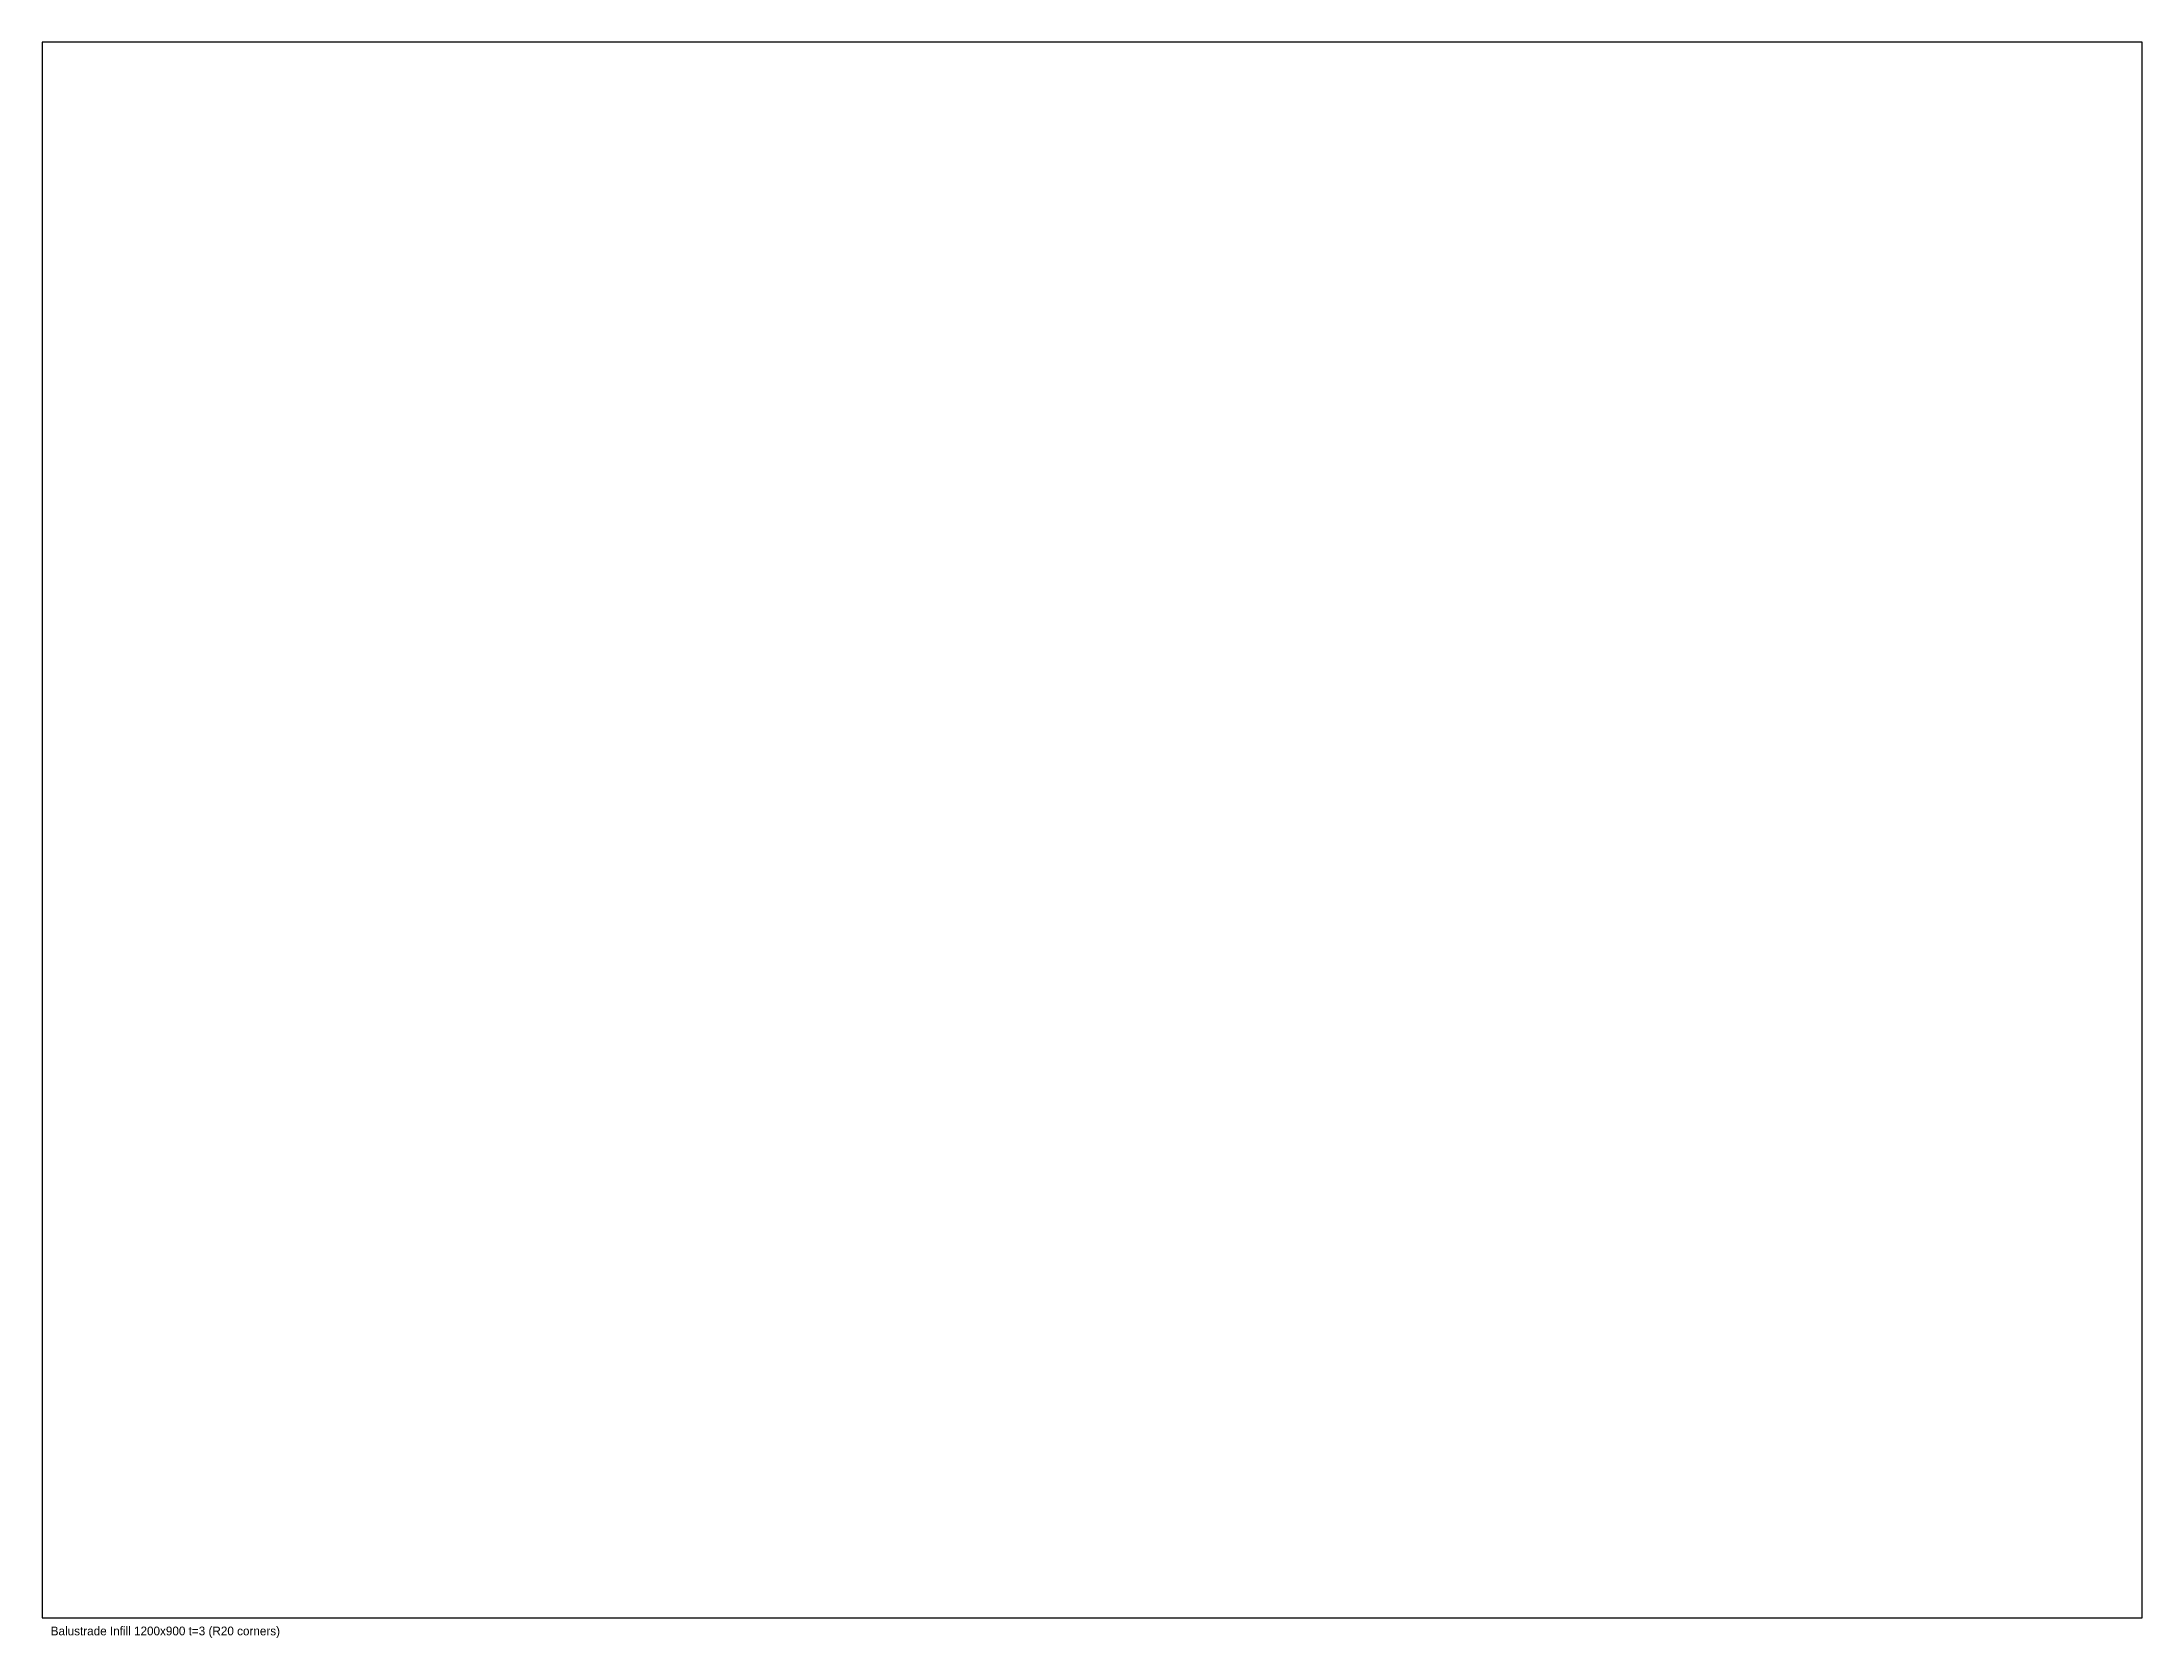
# Model space of a CAD drawing. Extents: x 0 to 1200, y -12 to 900.
import ezdxf

# ---------------------------------------------------------------- set-up
doc = ezdxf.new("R2010")
doc.units = 0
doc.layers.add('NOTES', color=2, linetype='CONTINUOUS')
doc.layers.add('OUTLINE', color=7, linetype='CONTINUOUS')

msp = doc.modelspace()

# ---------------------------------------------------------------- linework, layer by layer
at = {"layer": 'OUTLINE'}
for p, q in [((1200, 900), (0, 900)), ((0, 900), (0, 0)), ((1200, 0), (1200, 900)), ((0, 0), (1200, 0))]:
    msp.add_line(p, q, dxfattribs=at)

# ---------------------------------------------------------------- texts
at = {"layer": 'NOTES'}
msp.add_text('Balustrade Infill 1200x900 t=3 (R20 corners)', height=5, dxfattribs=at).set_placement((5, -10))

doc.saveas('drawing.dxf')
